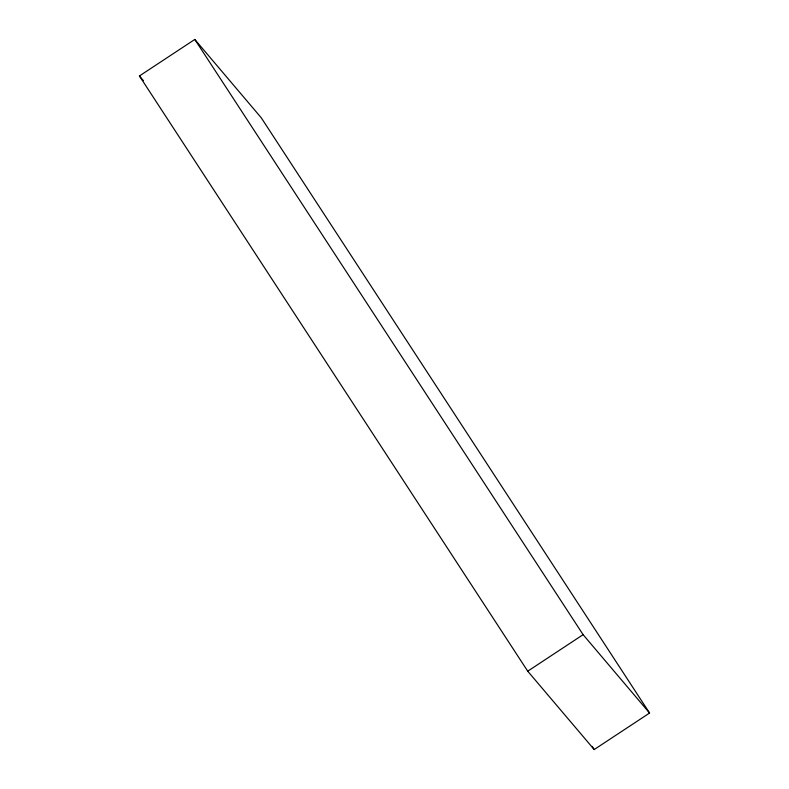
<?xml version="1.0" encoding="UTF-8"?>
<svg xmlns="http://www.w3.org/2000/svg" width="789" height="789" viewBox="0 0 789 789"><rect width="100%" height="100%" fill="white"/><g stroke="black" fill="none" stroke-linecap="round" stroke-linejoin="round"><path stroke-width="1.18" d="M139.426 75.961L194.804 39.45L261.267 117.808L649.574 713.039L594.196 749.55L527.733 671.192L139.426 75.961L143.391 80.626M527.733 671.192L583.11 634.672L649.574 713.039M194.804 39.45L583.11 634.672M592.174 746.453L594.196 749.55"/></g></svg>
